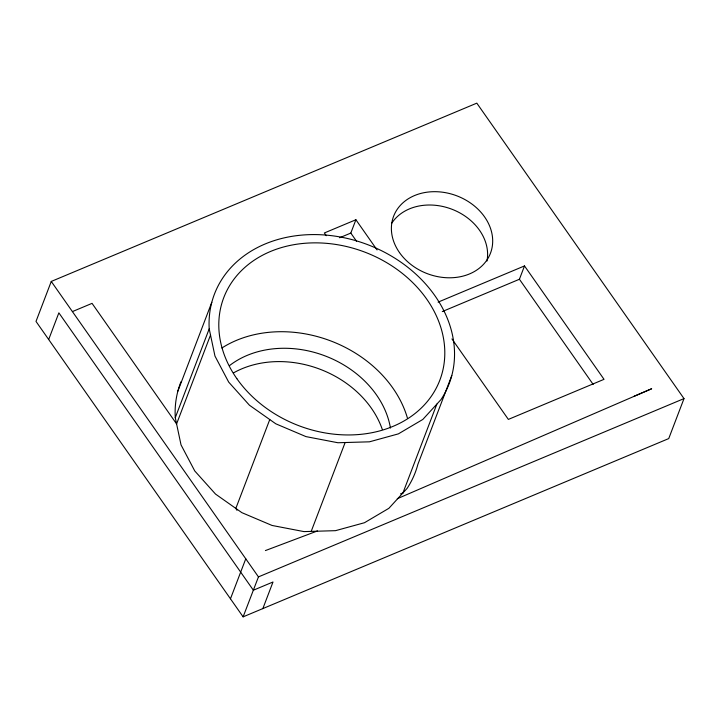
<?xml version="1.0" encoding="UTF-8"?>
<svg xmlns="http://www.w3.org/2000/svg" width="720" height="720" viewBox="0 0 720 720"><rect width="100%" height="100%" fill="white"/><g stroke="black" fill="none" stroke-linecap="round" stroke-linejoin="round"><path stroke-width="1.08" d="M51.264 281.439L36 321.426L243.117 616.851L668.736 438.579L684 398.601L476.811 103.149L51.264 281.439L258.453 576.891L243.117 616.851M48.681 339.516L58.86 312.858L253.368 590.22L273.006 581.994L262.827 608.652M177.867 391.158L211.797 302.301M451.8 375.507L417.87 464.364A125.622 100.854 20.9 0 1 407.097 488.403L388.881 508.311L364.464 522.729L335.511 530.667L303.984 531.603L272.052 525.456L241.866 512.658L215.505 494.064L194.76 470.961L181.035 444.906L175.275 417.69L209.205 328.833A125.622 100.854 20.9 0 1 357.624 241.209A125.622 100.854 20.9 0 1 441.027 399.546L422.811 419.454L398.394 433.872L369.441 441.819L337.914 442.746L305.973 436.608L275.796 423.801L249.435 405.216L228.69 382.104L214.965 356.058L209.205 328.833M210.519 335.07L176.589 423.918L92.052 303.363L72.414 311.589M269.766 419.553L235.836 508.401L236.97 510.309M339.615 237.762L350.811 233.073L355.905 219.744L377.055 249.921M245.772 558.801L230.472 598.779M311.202 531.387L345.132 442.539M400.941 493.965L402.93 492.957L436.86 404.1M442.269 311.58L519.417 279.261L524.502 265.932L604.026 379.332L508.365 419.409L451.935 338.931M397.287 498.717L651.672 388.737L634.131 396.252M400.905 493.812L402.93 492.957M355.905 219.744L324.351 232.965L326.277 235.71M438.102 302.13L524.502 265.932M258.453 576.891L684 398.601M265.41 550.575L317.502 530.919M519.417 279.261L593.163 384.426M350.811 233.073L356.58 241.299M391.869 223.038A51.84 41.625 20.9 0 1 452.727 209.547A51.84 41.625 20.9 0 1 486.963 261.054M229.626 365.517A95.715 76.842 20.9 0 1 325.962 356.238A95.715 76.842 20.9 0 1 390.447 428.067M233.46 372.924A95.715 76.842 20.9 0 1 382.284 429.381M175.275 417.69A125.622 100.854 20.9 0 1 180.972 381.771M221.904 347.985A115.65 92.844 20.9 0 1 407.538 418.446M399.483 252.567A51.84 41.625 20.9 0 0 487.116 259.758A51.84 41.625 20.9 0 0 439.515 191.88A51.84 41.625 20.9 0 0 399.483 252.567M236.871 378.675A115.65 92.844 20.9 0 0 432.36 394.731A115.65 92.844 20.9 0 0 326.169 243.306A115.65 92.844 20.9 0 0 236.871 378.675"/></g></svg>
